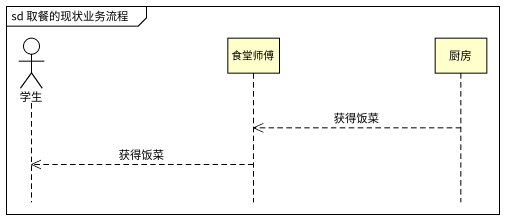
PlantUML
@startuml
mainframe sd 取餐的现状业务流程
hide footbox
actor 学生
participant 食堂师傅
participant 厨房

厨房 -->> 食堂师傅 : 获得饭菜
食堂师傅 -->> 学生 : 获得饭菜
@enduml
